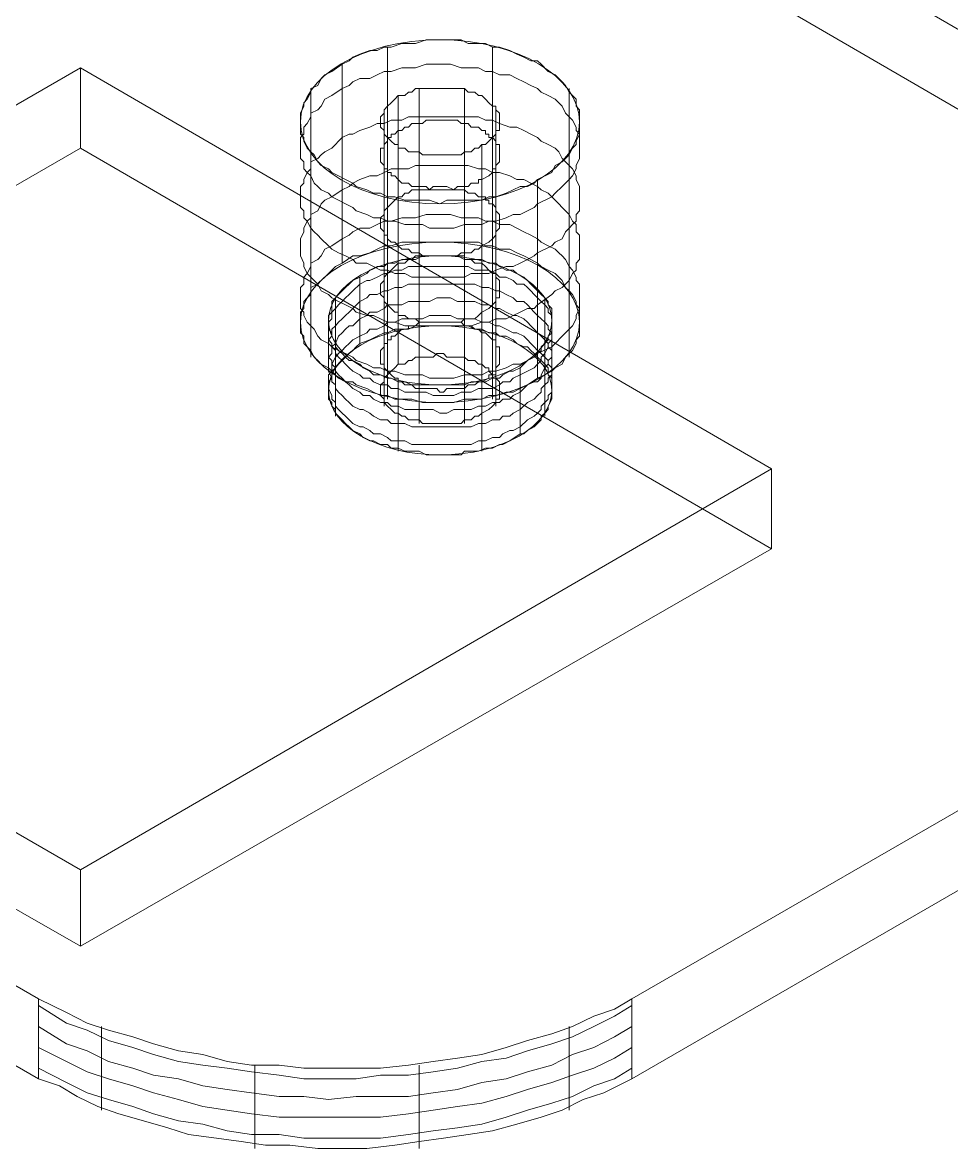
# Model space of a CAD drawing. Header units: millimetres. Extents: x 251 to 1800, y 172 to 1116.
# Drawn here: x 1388.7 to 1458.9, y 172.4 to 257.5 of the extents above; entities that cross this region are included whole.
import ezdxf

# ---------------------------------------------------------------- set-up
doc = ezdxf.new("R2010")
doc.units = ezdxf.units.MM

msp = doc.modelspace()

# ---------------------------------------------------------------- linework, layer by layer
at = {"color": 8, "lineweight": 0, "true_color": 0x808080}
for points in [[(1799.555251, 394.037397), (1434.739955, 183.733405), (1433.417462, 182.934398), (1431.847001, 182.410911), (1430.248988, 181.639457), (1428.678527, 181.088418), (1426.832547, 180.564931), (1425.234534, 180.041444), (1423.388554, 179.517957), (1421.542574, 179.242438), (1419.696593, 178.99447), (1417.850613, 178.718951), (1415.729113, 178.470983), (1413.883133, 178.470983), (1411.789185, 178.470983), (1409.915653, 178.470983), (1408.069673, 178.718951), (1405.975725, 178.718951), (1404.129745, 178.99447), (1402.283764, 179.517957), (1400.437784, 179.793477), (1398.564252, 180.316964), (1396.993791, 180.840451), (1395.147811, 181.363938), (1393.549798, 181.887424), (1391.979337, 182.686431), (1389.857838, 183.733405)], [(1799.555251, 394.037397), (1434.739955, 183.733405)], [(1270.282399, 246.71715), (1389.857838, 177.671977), (1391.45585, 177.14849), (1392.778344, 176.349484), (1394.348804, 175.578029), (1395.946817, 175.02699), (1397.792797, 174.503503), (1399.638778, 173.980016), (1401.209239, 173.456529), (1403.330738, 173.18101), (1405.176719, 172.933042), (1407.022699, 172.657523), (1408.868679, 172.657523), (1410.990179, 172.409556), (1412.836159, 172.409556), (1414.682139, 172.409556), (1416.803639, 172.657523), (1418.649619, 172.933042), (1420.4956, 173.18101), (1422.34158, 173.456529), (1424.18756, 173.732049), (1426.033541, 174.255536), (1427.879521, 174.779023), (1429.449982, 175.30251), (1431.047994, 176.101516), (1432.618455, 176.625003), (1434.739955, 177.671977), (1799.555251, 388.251488)], [(1389.857838, 177.671977), (1391.45585, 177.14849), (1392.778344, 176.349484), (1394.348804, 175.578029), (1395.946817, 175.02699), (1397.792797, 174.503503), (1399.638778, 173.980016), (1401.209239, 173.456529), (1403.330738, 173.18101), (1405.176719, 172.933042), (1407.022699, 172.657523), (1408.868679, 172.657523), (1410.990179, 172.409556), (1412.836159, 172.409556), (1414.682139, 172.409556), (1416.803639, 172.657523), (1418.649619, 172.933042), (1420.4956, 173.18101), (1422.34158, 173.456529), (1424.18756, 173.732049), (1426.033541, 174.255536), (1427.879521, 174.779023), (1429.449982, 175.30251), (1431.047994, 176.101516), (1432.618455, 176.625003), (1434.739955, 177.671977), (1799.555251, 388.251488)], [(1445.843389, 264.901433), (1498.109427, 234.594294)], [(1445.843389, 264.901433), (1445.843389, 258.840005), (1498.109427, 228.532866)], [(1445.843389, 258.840005), (1498.109427, 228.532866)], [(1412.836159, 254.37659), (1413.359646, 254.624558), (1413.635166, 254.900077), (1414.158652, 255.148045), (1414.930107, 255.423564), (1415.481146, 255.423564), (1416.004633, 255.671532), (1416.52812, 255.671532), (1417.327126, 255.947051), (1417.850613, 255.947051), (1418.3741, 255.947051), (1419.173106, 256.222571), (1419.696593, 256.222571), (1420.4956, 256.222571), (1421.019087, 256.222571), (1421.818093, 256.222571), (1422.34158, 255.947051), (1423.140586, 255.947051), (1423.664073, 255.947051), (1424.18756, 255.671532), (1424.711047, 255.671532), (1425.510054, 255.423564), (1426.033541, 255.148045), (1426.557027, 254.900077), (1427.080514, 254.624558), (1427.604001, 254.624558), (1427.879521, 254.37659), (1428.403008, 253.825551), (1428.926495, 253.577584), (1429.202014, 253.302064), (1429.449982, 253.054097), (1429.725501, 252.778577), (1430.001021, 252.255091), (1430.248988, 252.007123), (1430.524507, 251.731604), (1430.524507, 251.208117), (1430.772475, 250.932597), (1430.772475, 250.40911), (1430.772475, 250.161143), (1430.772475, 249.885623), (1430.772475, 249.362136), (1430.772475, 249.086617), (1430.524507, 248.56313), (1430.524507, 248.315162), (1430.248988, 248.039643), (1430.001021, 247.516156), (1429.725501, 247.240637), (1429.449982, 246.992669), (1428.926495, 246.71715), (1428.678527, 246.193663), (1427.604001, 245.670176), (1427.604001, 230.654366), (1428.15504, 230.902334), (1428.678527, 231.177853), (1428.926495, 231.425821), (1429.449982, 231.70134), (1429.725501, 232.224827), (1430.001021, 232.500346), (1430.248988, 232.748314), (1430.524507, 233.271801), (1430.524507, 233.54732), (1430.772475, 233.82284), (1430.772475, 234.346327), (1430.772475, 234.594294), (1430.772475, 235.117781), (1430.772475, 235.393301), (1430.772475, 235.916787), (1430.524507, 236.192307), (1430.524507, 236.440274), (1430.248988, 236.963761), (1430.001021, 237.239281), (1429.725501, 237.487248), (1429.449982, 238.038287), (1429.202014, 238.286255), (1428.926495, 238.561774), (1428.403008, 238.809742), (1427.879521, 239.085261), (1427.604001, 239.333229), (1427.080514, 239.608748), (1426.557027, 239.884267), (1426.033541, 240.132235), (1425.510054, 240.407754), (1424.711047, 240.407754), (1424.18756, 240.655722), (1423.664073, 240.655722), (1423.140586, 240.931241), (1422.34158, 240.931241), (1421.818093, 240.931241), (1421.019087, 240.931241), (1420.4956, 240.931241), (1419.696593, 240.931241), (1419.173106, 240.931241), (1418.3741, 240.931241), (1417.850613, 240.931241), (1417.327126, 240.931241), (1416.52812, 240.655722), (1416.004633, 240.655722), (1415.481146, 240.407754), (1414.930107, 240.132235), (1414.158652, 239.884267), (1413.635166, 239.884267), (1412.836159, 239.333229)], [(1416.2526, 255.671532), (1416.2526, 240.655722), (1416.2526, 240.407754)], [(1424.18756, 255.671532), (1424.18756, 240.655722), (1424.18756, 240.407754)], [(1393.026311, 254.101071), (1340.512305, 223.793932)], [(1393.026311, 254.101071), (1393.026311, 248.039643), (1340.512305, 217.732504)], [(1445.29235, 223.793932), (1393.026311, 254.101071)], [(1393.026311, 254.101071), (1393.026311, 248.039643)], [(1427.604001, 245.670176), (1427.356034, 245.394656), (1426.832547, 245.146689), (1426.281508, 245.146689), (1425.758021, 244.871169), (1425.234534, 244.623202), (1424.435528, 244.347683), (1423.912041, 244.347683), (1423.388554, 244.099715), (1422.589548, 244.099715), (1422.066061, 244.099715), (1421.267054, 244.099715), (1420.743567, 244.099715), (1420.22008, 243.824196), (1419.421074, 244.099715), (1418.897587, 244.099715), (1418.098581, 244.099715), (1417.575094, 244.099715), (1416.803639, 244.347683), (1416.2526, 244.347683), (1415.729113, 244.623202), (1415.205626, 244.623202), (1414.682139, 244.871169), (1413.883133, 245.146689), (1413.635166, 245.394656), (1413.084127, 245.670176), (1412.56064, 245.945695), (1412.037153, 246.193663), (1411.789185, 246.469182), (1411.238146, 246.71715), (1410.990179, 246.992669), (1410.714659, 247.516156), (1410.466692, 247.764124), (1410.191172, 248.039643), (1409.915653, 248.56313), (1409.915653, 248.838649), (1409.667686, 249.086617), (1409.667686, 249.610104), (1409.667686, 249.885623), (1409.667686, 250.40911), (1409.667686, 250.68463), (1409.915653, 251.208117), (1409.915653, 251.456084), (1410.191172, 251.731604), (1410.466692, 252.255091), (1410.466692, 252.53061), (1410.990179, 252.778577), (1411.238146, 253.302064), (1411.513666, 253.577584), (1412.037153, 253.825551), (1412.836159, 254.37659), (1412.836159, 239.333229), (1412.312672, 239.085261), (1412.037153, 238.809742), (1411.513666, 238.286255), (1411.238146, 238.038287), (1410.990179, 237.762768), (1410.466692, 237.487248), (1410.466692, 236.963761), (1410.191172, 236.715794), (1409.915653, 236.440274), (1409.915653, 235.916787), (1409.667686, 235.641268), (1409.667686, 235.117781), (1409.667686, 234.869814), (1409.667686, 234.594294), (1409.667686, 234.070807), (1409.915653, 233.82284), (1409.915653, 233.271801), (1410.191172, 233.023833), (1410.466692, 232.748314), (1410.714659, 232.224827), (1410.990179, 231.976859), (1411.238146, 231.70134), (1411.789185, 231.425821), (1412.037153, 231.177853), (1412.56064, 230.654366), (1413.084127, 230.378847), (1413.635166, 230.378847), (1413.883133, 230.130879), (1414.682139, 229.85536), (1415.205626, 229.57984), (1415.729113, 229.331873), (1416.2526, 229.331873), (1416.803639, 229.056353), (1417.575094, 229.056353), (1418.098581, 229.056353), (1418.897587, 228.808386), (1419.421074, 228.808386), (1420.22008, 228.808386), (1420.743567, 228.808386), (1421.267054, 228.808386), (1422.066061, 229.056353), (1422.589548, 229.056353), (1423.388554, 229.056353), (1423.912041, 229.331873), (1424.435528, 229.331873), (1425.234534, 229.57984), (1425.758021, 229.57984), (1426.281508, 229.85536), (1426.832547, 230.130879), (1427.604001, 230.654366)], [(1412.836159, 252.53061), (1413.359646, 252.778577), (1413.635166, 253.054097), (1414.158652, 253.302064), (1414.930107, 253.302064), (1415.481146, 253.577584), (1416.004633, 253.825551), (1416.52812, 253.825551), (1417.327126, 254.101071), (1417.850613, 254.101071), (1418.3741, 254.101071), (1419.173106, 254.37659), (1419.696593, 254.37659), (1420.4956, 254.37659), (1421.019087, 254.37659), (1421.818093, 254.101071), (1422.34158, 254.101071), (1423.140586, 254.101071), (1423.664073, 253.825551), (1424.18756, 253.825551), (1424.711047, 253.577584), (1425.510054, 253.577584), (1426.033541, 253.302064), (1426.557027, 253.054097), (1427.080514, 252.778577), (1427.604001, 252.53061), (1427.879521, 252.255091), (1428.403008, 252.007123), (1428.926495, 251.731604), (1429.202014, 251.456084), (1429.449982, 251.208117), (1429.725501, 250.68463), (1430.001021, 250.40911), (1430.248988, 250.161143), (1430.524507, 249.610104), (1430.524507, 249.362136), (1430.772475, 249.086617), (1430.772475, 248.56313), (1430.772475, 248.315162), (1430.772475, 247.764124), (1430.772475, 247.516156), (1430.772475, 247.240637), (1430.524507, 246.71715), (1430.524507, 246.469182), (1430.248988, 245.945695), (1430.001021, 245.670176), (1429.725501, 245.394656), (1429.449982, 245.146689), (1428.926495, 244.623202), (1428.678527, 244.347683), (1427.604001, 243.824196), (1427.604001, 243.548676)], [(1412.836159, 254.37659), (1412.836159, 239.333229)], [(1270.282399, 252.778577), (1389.857838, 183.733405)], [(1270.282399, 252.778577), (1389.857838, 183.733405)], [(1427.604001, 243.824196), (1427.356034, 243.548676), (1426.832547, 243.300709), (1426.281508, 243.025189), (1425.758021, 243.025189), (1425.234534, 242.777222), (1424.435528, 242.501702), (1423.912041, 242.501702), (1423.388554, 242.253735), (1422.589548, 242.253735), (1422.066061, 242.253735), (1421.267054, 241.978215), (1420.743567, 241.978215), (1420.22008, 241.978215), (1419.421074, 241.978215), (1418.897587, 242.253735), (1418.098581, 242.253735), (1417.575094, 242.253735), (1416.803639, 242.501702), (1416.2526, 242.501702), (1415.729113, 242.777222), (1415.205626, 242.777222), (1414.682139, 243.025189), (1413.883133, 243.300709), (1413.635166, 243.548676), (1413.084127, 243.824196), (1412.56064, 244.099715), (1412.037153, 244.347683), (1411.789185, 244.623202), (1411.238146, 244.871169), (1410.990179, 245.146689), (1410.714659, 245.394656), (1410.466692, 245.945695), (1410.191172, 246.193663), (1409.915653, 246.469182), (1409.915653, 246.992669), (1409.667686, 247.240637), (1409.667686, 247.764124), (1409.667686, 248.039643), (1409.667686, 248.56313), (1409.667686, 248.838649), (1409.915653, 249.086617), (1409.915653, 249.610104), (1410.191172, 249.885623), (1410.466692, 250.40911), (1410.466692, 250.68463), (1410.990179, 250.932597), (1411.238146, 251.208117), (1411.513666, 251.731604), (1412.037153, 252.007123), (1412.836159, 252.53061), (1412.836159, 252.255091)], [(1410.466692, 252.53061), (1410.466692, 237.239281), (1410.466692, 236.963761)], [(1417.051607, 252.007123), (1416.803639, 251.731604), (1416.52812, 251.456084), (1416.2526, 251.208117), (1416.004633, 250.932597), (1416.004633, 250.68463), (1415.729113, 250.40911), (1415.729113, 250.161143), (1415.729113, 249.885623), (1415.729113, 249.610104), (1416.004633, 249.362136), (1416.004633, 249.086617), (1416.2526, 248.838649), (1416.52812, 248.56313), (1416.803639, 248.315162), (1417.051607, 248.315162), (1417.051607, 248.039643), (1417.327126, 248.039643), (1417.575094, 248.039643), (1417.850613, 247.764124), (1418.098581, 247.764124), (1418.3741, 247.764124), (1418.649619, 247.764124), (1418.897587, 247.516156), (1419.173106, 247.516156), (1419.421074, 247.516156), (1419.696593, 247.516156), (1419.972113, 247.516156), (1420.22008, 247.516156), (1420.4956, 247.516156), (1420.743567, 247.516156), (1421.019087, 247.516156), (1421.267054, 247.516156), (1421.542574, 247.516156), (1421.818093, 247.516156), (1422.066061, 247.764124), (1422.34158, 247.764124), (1422.589548, 247.764124), (1422.865067, 248.039643), (1423.140586, 248.039643), (1423.388554, 248.315162)], [(1423.388554, 248.315162), (1423.664073, 248.315162), (1423.912041, 248.56313), (1424.18756, 248.838649), (1424.435528, 249.086617), (1424.435528, 249.362136), (1424.711047, 249.362136), (1424.711047, 249.610104), (1424.711047, 249.885623), (1424.711047, 250.161143), (1424.711047, 250.40911), (1424.711047, 250.68463), (1424.435528, 250.932597), (1424.435528, 251.208117), (1424.18756, 251.208117), (1423.912041, 251.456084), (1423.664073, 251.731604), (1423.388554, 252.007123), (1423.140586, 252.007123), (1422.865067, 252.255091), (1422.589548, 252.255091), (1422.34158, 252.255091), (1422.066061, 252.53061), (1421.818093, 252.53061), (1421.542574, 252.53061), (1421.267054, 252.53061), (1420.743567, 252.53061), (1420.4956, 252.53061), (1420.22008, 252.53061), (1419.972113, 252.53061), (1419.696593, 252.53061), (1419.421074, 252.53061), (1419.173106, 252.53061), (1418.897587, 252.53061), (1418.649619, 252.53061), (1418.3741, 252.53061), (1418.098581, 252.255091), (1417.850613, 252.255091), (1417.575094, 252.007123), (1417.051607, 252.007123)], [(1417.051607, 252.007123), (1417.051607, 231.70134)], [(1417.051607, 252.007123), (1417.051607, 231.70134)], [(1418.649619, 252.53061), (1418.649619, 232.224827), (1418.649619, 231.976859)], [(1422.066061, 252.53061), (1422.066061, 232.224827), (1422.066061, 231.976859)], [(1430.001021, 252.53061), (1430.001021, 237.239281), (1430.001021, 236.963761)], [(1412.836159, 248.838649), (1413.359646, 249.086617), (1413.635166, 249.086617), (1414.158652, 249.362136), (1414.930107, 249.610104), (1415.481146, 249.885623), (1416.004633, 249.885623), (1416.52812, 250.161143), (1417.327126, 250.161143), (1417.850613, 250.40911), (1418.3741, 250.40911), (1419.173106, 250.40911), (1419.696593, 250.40911), (1420.4956, 250.40911), (1421.019087, 250.40911), (1421.818093, 250.40911), (1422.34158, 250.40911), (1423.140586, 250.40911), (1423.664073, 250.161143), (1424.18756, 250.161143), (1424.711047, 249.885623), (1425.510054, 249.610104), (1426.033541, 249.610104), (1426.557027, 249.362136), (1427.080514, 249.086617), (1427.604001, 248.838649), (1427.879521, 248.56313), (1428.403008, 248.315162), (1428.926495, 248.039643), (1429.202014, 247.764124), (1429.449982, 247.240637), (1429.725501, 246.992669), (1430.001021, 246.71715), (1430.248988, 246.469182), (1430.524507, 245.945695), (1430.524507, 245.670176), (1430.772475, 245.146689), (1430.772475, 244.871169), (1430.772475, 244.623202), (1430.772475, 244.099715), (1430.772475, 243.824196), (1430.772475, 243.300709), (1430.524507, 243.025189), (1430.524507, 242.501702), (1430.248988, 242.253735), (1430.001021, 241.978215), (1429.725501, 241.702696), (1429.449982, 241.179209), (1428.926495, 240.931241), (1428.678527, 240.655722), (1427.604001, 240.132235), (1427.604001, 239.884267)], [(1416.004633, 250.932597), (1416.004633, 230.654366), (1416.004633, 230.378847)], [(1424.435528, 250.932597), (1424.435528, 230.654366), (1424.435528, 230.378847)], [(1417.051607, 249.362136), (1417.327126, 249.362136), (1417.575094, 249.610104), (1417.850613, 249.610104), (1418.098581, 249.885623), (1418.3741, 249.885623), (1418.649619, 249.885623), (1418.897587, 249.885623), (1419.173106, 250.161143), (1419.421074, 250.161143), (1419.696593, 250.161143), (1419.972113, 250.161143), (1420.22008, 250.161143), (1420.4956, 250.161143), (1420.743567, 250.161143), (1421.267054, 250.161143), (1421.542574, 250.161143), (1421.818093, 249.885623), (1422.066061, 249.885623), (1422.34158, 249.885623), (1422.589548, 249.610104), (1422.865067, 249.610104), (1423.140586, 249.610104), (1423.388554, 249.362136), (1423.664073, 249.362136), (1423.664073, 249.086617), (1423.912041, 249.086617), (1423.912041, 248.838649), (1424.18756, 248.838649), (1424.435528, 248.56313), (1424.435528, 248.315162), (1424.711047, 248.315162), (1424.711047, 248.039643), (1424.711047, 247.764124), (1424.711047, 247.516156), (1424.711047, 247.240637), (1424.711047, 246.992669), (1424.435528, 246.71715), (1424.435528, 246.469182), (1424.18756, 246.469182), (1424.18756, 246.193663), (1423.912041, 245.945695), (1423.388554, 245.670176), (1423.388554, 245.394656)], [(1427.604001, 240.132235), (1427.356034, 239.884267), (1426.832547, 239.608748), (1426.281508, 239.333229), (1425.758021, 239.085261), (1425.234534, 239.085261), (1424.435528, 238.809742), (1423.912041, 238.561774), (1423.388554, 238.561774), (1422.589548, 238.561774), (1422.066061, 238.286255), (1421.267054, 238.286255), (1420.743567, 238.286255), (1420.22008, 238.286255), (1419.421074, 238.286255), (1418.897587, 238.286255), (1418.098581, 238.286255), (1417.575094, 238.561774), (1416.803639, 238.561774), (1416.2526, 238.809742), (1415.729113, 238.809742), (1415.205626, 239.085261), (1414.682139, 239.333229), (1413.883133, 239.333229), (1413.635166, 239.608748), (1413.084127, 239.884267), (1412.56064, 240.132235), (1412.037153, 240.407754), (1411.789185, 240.655722), (1411.238146, 241.179209), (1410.990179, 241.454728), (1410.714659, 241.702696), (1410.466692, 241.978215), (1410.191172, 242.501702), (1409.915653, 242.777222), (1409.915653, 243.300709), (1409.667686, 243.548676), (1409.667686, 243.824196), (1409.667686, 244.347683), (1409.667686, 244.623202), (1409.667686, 245.146689), (1409.915653, 245.394656), (1409.915653, 245.670176), (1410.191172, 246.193663), (1410.466692, 246.469182), (1410.466692, 246.992669), (1410.990179, 247.240637), (1411.238146, 247.516156), (1411.513666, 247.764124), (1412.037153, 248.039643), (1412.836159, 248.838649), (1412.836159, 248.56313)], [(1423.388554, 245.670176), (1423.140586, 245.670176), (1423.140586, 245.394656), (1422.865067, 245.394656), (1422.589548, 245.394656), (1422.34158, 245.146689), (1422.066061, 245.146689), (1421.818093, 245.146689), (1421.542574, 245.146689), (1421.267054, 244.871169), (1421.019087, 244.871169), (1420.743567, 244.871169), (1420.4956, 244.871169), (1420.22008, 244.871169), (1419.972113, 244.871169), (1419.696593, 244.871169), (1419.421074, 244.871169), (1419.173106, 245.146689), (1418.897587, 245.146689), (1418.649619, 245.146689), (1418.3741, 245.146689), (1418.098581, 245.146689), (1417.850613, 245.394656), (1417.575094, 245.394656), (1417.327126, 245.394656), (1417.051607, 245.670176), (1416.803639, 245.945695), (1416.52812, 245.945695), (1416.52812, 246.193663), (1416.2526, 246.193663), (1416.2526, 246.469182), (1416.004633, 246.469182), (1416.004633, 246.71715), (1415.729113, 246.992669), (1415.729113, 247.240637), (1415.729113, 247.516156), (1415.729113, 247.764124), (1415.729113, 248.039643), (1416.004633, 248.039643), (1416.004633, 248.315162), (1416.2526, 248.56313), (1416.2526, 248.838649), (1416.52812, 248.838649), (1416.52812, 249.086617), (1416.803639, 249.086617), (1417.051607, 249.362136), (1417.051607, 249.086617)], [(1416.004633, 249.086617), (1416.004633, 228.808386), (1416.004633, 228.532866)], [(1424.435528, 249.086617), (1424.435528, 228.808386), (1424.435528, 228.532866)], [(1393.026311, 248.039643), (1340.512305, 217.732504)], [(1445.29235, 217.732504), (1393.026311, 248.039643)], [(1445.29235, 223.793932), (1445.29235, 217.732504), (1393.026311, 248.039643)], [(1410.466692, 247.764124), (1410.466692, 232.500346), (1410.466692, 232.224827)], [(1418.649619, 247.764124), (1418.649619, 227.485892), (1418.649619, 227.210373)], [(1422.066061, 247.764124), (1422.066061, 227.485892), (1422.066061, 227.210373)], [(1423.388554, 248.315162), (1423.388554, 228.009379)], [(1423.388554, 248.315162), (1423.388554, 228.009379)], [(1430.001021, 247.764124), (1430.001021, 232.500346), (1430.001021, 232.224827)], [(1270.282399, 246.71715), (1389.857838, 177.671977)], [(1412.836159, 244.871169), (1413.359646, 245.146689), (1413.635166, 245.394656), (1414.158652, 245.670176), (1414.930107, 245.945695), (1415.481146, 245.945695), (1416.004633, 246.193663), (1416.52812, 246.469182), (1417.327126, 246.469182), (1417.850613, 246.469182), (1418.3741, 246.71715), (1419.173106, 246.71715), (1419.696593, 246.71715), (1420.4956, 246.71715), (1421.019087, 246.71715), (1421.818093, 246.71715), (1422.34158, 246.71715), (1423.140586, 246.469182), (1423.664073, 246.469182), (1424.18756, 246.193663), (1424.711047, 246.193663), (1425.510054, 245.945695), (1426.033541, 245.670176), (1426.557027, 245.670176), (1427.080514, 245.394656), (1427.604001, 245.146689), (1427.879521, 244.871169), (1428.403008, 244.623202), (1428.926495, 244.099715), (1429.202014, 243.824196), (1429.449982, 243.548676), (1429.725501, 243.300709), (1430.001021, 243.025189), (1430.248988, 242.501702), (1430.524507, 242.253735), (1430.524507, 241.702696), (1430.772475, 241.454728), (1430.772475, 241.179209), (1430.772475, 240.655722), (1430.772475, 240.407754), (1430.772475, 239.884267), (1430.772475, 239.608748), (1430.524507, 239.333229), (1430.524507, 238.809742), (1430.248988, 238.561774), (1430.001021, 238.038287), (1429.725501, 237.762768), (1429.449982, 237.487248), (1428.926495, 237.239281), (1428.678527, 236.963761), (1427.604001, 236.192307), (1427.604001, 235.916787)], [(1427.604001, 245.670176), (1427.604001, 230.654366)], [(1427.604001, 236.192307), (1427.356034, 235.916787), (1426.832547, 235.916787), (1426.281508, 235.641268), (1425.758021, 235.393301), (1425.234534, 235.117781), (1424.435528, 235.117781), (1423.912041, 234.869814), (1423.388554, 234.869814), (1422.589548, 234.594294), (1422.066061, 234.594294), (1421.267054, 234.594294), (1420.743567, 234.594294), (1420.22008, 234.594294), (1419.421074, 234.594294), (1418.897587, 234.594294), (1418.098581, 234.594294), (1417.575094, 234.594294), (1416.803639, 234.869814), (1416.2526, 234.869814), (1415.729113, 235.117781), (1415.205626, 235.393301), (1414.682139, 235.393301), (1413.883133, 235.641268), (1413.635166, 235.916787), (1413.084127, 236.192307), (1412.56064, 236.440274), (1412.037153, 236.715794), (1411.789185, 236.963761), (1411.238146, 237.239281), (1410.990179, 237.762768), (1410.714659, 238.038287), (1410.466692, 238.286255), (1410.191172, 238.561774), (1409.915653, 239.085261), (1409.915653, 239.333229), (1409.667686, 239.884267), (1409.667686, 240.132235), (1409.667686, 240.407754), (1409.667686, 240.931241), (1409.667686, 241.179209), (1409.915653, 241.702696), (1409.915653, 241.978215), (1410.191172, 242.501702), (1410.466692, 242.777222), (1410.466692, 243.025189), (1410.990179, 243.300709), (1411.238146, 243.824196), (1411.513666, 244.099715), (1412.037153, 244.347683), (1412.836159, 244.871169), (1412.836159, 244.623202)], [(1423.388554, 240.655722), (1423.140586, 240.407754), (1422.865067, 240.407754), (1422.589548, 240.132235), (1422.34158, 240.132235), (1422.066061, 240.132235), (1421.818093, 240.132235), (1421.542574, 239.884267), (1421.267054, 239.884267), (1421.019087, 239.884267), (1420.743567, 239.884267), (1420.4956, 239.884267), (1420.22008, 239.884267), (1419.972113, 239.884267), (1419.696593, 239.884267), (1419.421074, 239.884267), (1419.173106, 239.884267), (1418.897587, 239.884267), (1418.649619, 240.132235), (1418.3741, 240.132235), (1418.098581, 240.132235), (1417.850613, 240.407754), (1417.575094, 240.407754), (1417.327126, 240.407754), (1417.051607, 240.655722), (1416.803639, 240.931241), (1416.52812, 240.931241), (1416.2526, 241.179209), (1416.2526, 241.454728), (1416.004633, 241.454728), (1416.004633, 241.702696), (1415.729113, 241.978215), (1415.729113, 242.253735), (1415.729113, 242.501702), (1415.729113, 242.777222), (1416.004633, 243.025189), (1416.004633, 243.300709), (1416.2526, 243.548676), (1416.52812, 243.824196), (1416.803639, 244.099715), (1417.051607, 244.347683), (1417.051607, 244.099715)], [(1416.2526, 244.347683), (1416.2526, 229.331873), (1416.2526, 229.056353)], [(1417.051607, 244.347683), (1417.327126, 244.347683), (1417.575094, 244.623202), (1417.850613, 244.623202), (1418.098581, 244.871169), (1418.3741, 244.871169), (1418.649619, 244.871169), (1418.897587, 244.871169), (1419.173106, 244.871169), (1419.421074, 244.871169), (1419.696593, 245.146689), (1419.972113, 245.146689), (1420.22008, 245.146689), (1420.4956, 245.146689), (1420.743567, 245.146689), (1421.267054, 244.871169), (1421.542574, 244.871169), (1421.818093, 244.871169), (1422.066061, 244.871169), (1422.34158, 244.623202), (1422.589548, 244.623202), (1422.865067, 244.623202), (1423.140586, 244.347683), (1423.388554, 244.347683), (1423.664073, 244.347683), (1423.664073, 244.099715), (1423.912041, 244.099715), (1423.912041, 243.824196), (1424.18756, 243.824196), (1424.435528, 243.548676), (1424.435528, 243.300709), (1424.711047, 243.025189), (1424.711047, 242.777222), (1424.711047, 242.501702), (1424.711047, 242.253735), (1424.711047, 241.978215), (1424.435528, 241.702696), (1424.435528, 241.454728), (1424.18756, 241.179209), (1423.912041, 240.931241), (1423.388554, 240.655722), (1423.388554, 240.407754)], [(1424.18756, 244.347683), (1424.18756, 229.331873), (1424.18756, 229.056353)], [(1412.836159, 241.179209), (1413.359646, 241.454728), (1413.635166, 241.702696), (1414.158652, 241.978215), (1414.930107, 241.978215), (1415.481146, 242.253735), (1416.004633, 242.501702), (1416.52812, 242.501702), (1417.327126, 242.777222), (1417.850613, 242.777222), (1418.3741, 242.777222), (1419.173106, 243.025189), (1419.696593, 243.025189), (1420.4956, 243.025189), (1421.019087, 243.025189), (1421.818093, 242.777222), (1422.34158, 242.777222), (1423.140586, 242.777222), (1423.664073, 242.501702), (1424.18756, 242.501702), (1424.711047, 242.253735), (1425.510054, 242.253735), (1426.033541, 241.978215), (1426.557027, 241.702696), (1427.080514, 241.454728), (1427.604001, 241.179209), (1427.879521, 240.931241), (1428.403008, 240.655722), (1428.926495, 240.407754), (1429.202014, 240.132235), (1429.449982, 239.884267), (1429.725501, 239.608748), (1430.001021, 239.085261), (1430.248988, 238.809742), (1430.524507, 238.286255), (1430.524507, 238.038287), (1430.772475, 237.762768), (1430.772475, 237.239281), (1430.772475, 236.963761), (1430.772475, 236.440274), (1430.772475, 236.192307), (1430.772475, 235.916787), (1430.524507, 235.393301), (1430.524507, 235.117781), (1430.248988, 234.594294), (1430.001021, 234.346327), (1429.725501, 234.070807), (1429.449982, 233.82284), (1428.926495, 233.271801), (1428.678527, 233.023833), (1427.604001, 232.500346), (1427.604001, 232.224827)], [(1427.604001, 232.500346), (1427.356034, 232.224827), (1426.832547, 231.976859), (1426.281508, 231.70134), (1425.758021, 231.70134), (1425.234534, 231.425821), (1424.435528, 231.177853), (1423.912041, 231.177853), (1423.388554, 230.902334), (1422.589548, 230.902334), (1422.066061, 230.902334), (1421.267054, 230.654366), (1420.743567, 230.654366), (1420.22008, 230.654366), (1419.421074, 230.654366), (1418.897587, 230.902334), (1418.098581, 230.902334), (1417.575094, 230.902334), (1416.803639, 231.177853), (1416.2526, 231.177853), (1415.729113, 231.425821), (1415.205626, 231.425821), (1414.682139, 231.70134), (1413.883133, 231.976859), (1413.635166, 232.224827), (1413.084127, 232.500346), (1412.56064, 232.748314), (1412.037153, 233.023833), (1411.789185, 233.271801), (1411.238146, 233.54732), (1410.990179, 233.82284), (1410.714659, 234.346327), (1410.466692, 234.594294), (1410.191172, 234.869814), (1409.915653, 235.393301), (1409.915653, 235.641268), (1409.667686, 235.916787), (1409.667686, 236.440274), (1409.667686, 236.715794), (1409.667686, 237.239281), (1409.667686, 237.487248), (1409.915653, 237.762768), (1409.915653, 238.286255), (1410.191172, 238.561774), (1410.466692, 239.085261), (1410.466692, 239.333229), (1410.990179, 239.608748), (1411.238146, 239.884267), (1411.513666, 240.407754), (1412.037153, 240.655722), (1412.836159, 241.179209), (1412.836159, 240.931241)], [(1414.158652, 233.271801), (1414.158652, 238.286255), (1414.682139, 238.561774), (1414.930107, 238.809742), (1415.481146, 239.085261), (1416.004633, 239.085261), (1416.2526, 239.333229), (1416.803639, 239.333229), (1417.327126, 239.608748), (1417.850613, 239.608748), (1418.3741, 239.608748), (1418.897587, 239.884267), (1419.421074, 239.884267), (1419.972113, 239.884267), (1420.4956, 239.884267), (1421.019087, 239.884267), (1421.542574, 239.884267), (1422.066061, 239.608748), (1422.34158, 239.608748), (1422.865067, 239.608748), (1423.388554, 239.608748), (1423.912041, 239.333229), (1424.435528, 239.333229), (1424.711047, 239.085261), (1425.234534, 238.809742), (1425.758021, 238.809742), (1426.033541, 238.561774), (1426.557027, 238.286255), (1426.832547, 238.038287), (1427.080514, 237.762768), (1427.356034, 237.487248), (1427.604001, 237.239281), (1427.879521, 236.963761), (1428.15504, 236.715794), (1428.403008, 236.440274), (1428.403008, 236.192307), (1428.678527, 235.916787), (1428.678527, 235.641268), (1428.678527, 235.393301), (1428.678527, 235.117781), (1428.678527, 234.594294), (1428.678527, 234.346327), (1428.678527, 234.070807), (1428.403008, 233.82284), (1428.403008, 233.54732), (1428.15504, 233.271801), (1427.879521, 233.023833), (1427.879521, 232.748314), (1427.604001, 232.500346), (1427.356034, 232.224827), (1426.832547, 231.976859), (1426.281508, 231.425821)], [(1423.388554, 235.641268), (1423.140586, 235.393301), (1422.865067, 235.117781), (1422.589548, 235.117781), (1422.34158, 235.117781), (1422.066061, 235.117781), (1421.818093, 234.869814), (1421.542574, 234.869814), (1421.267054, 234.869814), (1421.019087, 234.869814), (1420.743567, 234.869814), (1420.4956, 234.869814), (1420.22008, 234.869814), (1419.972113, 234.869814), (1419.696593, 234.869814), (1419.421074, 234.869814), (1419.173106, 234.869814), (1418.897587, 234.869814), (1418.649619, 234.869814), (1418.3741, 235.117781), (1418.098581, 235.117781), (1417.850613, 235.117781), (1417.575094, 235.393301), (1417.327126, 235.393301), (1417.051607, 235.393301), (1417.051607, 235.641268), (1416.803639, 235.641268), (1416.52812, 235.916787), (1416.2526, 236.192307), (1416.004633, 236.440274), (1416.004633, 236.715794), (1415.729113, 236.963761), (1415.729113, 237.239281), (1415.729113, 237.487248), (1415.729113, 237.762768), (1416.004633, 238.038287), (1416.004633, 238.286255), (1416.2526, 238.561774), (1416.52812, 238.809742), (1416.803639, 239.085261), (1417.051607, 239.333229), (1417.051607, 239.085261)], [(1417.051607, 239.333229), (1417.327126, 239.333229), (1417.575094, 239.333229), (1417.850613, 239.608748), (1418.098581, 239.608748), (1418.3741, 239.884267), (1418.649619, 239.884267), (1418.897587, 239.884267), (1419.173106, 239.884267), (1419.421074, 239.884267), (1419.696593, 239.884267), (1419.972113, 239.884267), (1420.22008, 239.884267), (1420.4956, 239.884267), (1420.743567, 239.884267), (1421.267054, 239.884267), (1421.542574, 239.884267), (1421.818093, 239.884267), (1422.066061, 239.884267), (1422.066061, 239.608748), (1422.34158, 239.608748), (1422.589548, 239.608748), (1422.865067, 239.333229), (1423.140586, 239.333229), (1423.388554, 239.333229), (1423.664073, 239.085261), (1423.912041, 238.809742), (1424.18756, 238.561774), (1424.435528, 238.561774), (1424.435528, 238.286255), (1424.711047, 238.038287), (1424.711047, 237.762768), (1424.711047, 237.487248), (1424.711047, 237.239281), (1424.711047, 236.963761), (1424.711047, 236.715794), (1424.435528, 236.715794), (1424.435528, 236.440274), (1424.18756, 236.192307), (1423.912041, 235.916787), (1423.388554, 235.641268), (1423.388554, 235.393301)], [(1417.051607, 239.333229), (1417.051607, 234.346327), (1417.051607, 234.070807)], [(1423.388554, 239.333229), (1423.388554, 234.346327), (1423.388554, 234.070807)], [(1414.158652, 237.762768), (1414.682139, 238.038287), (1414.930107, 238.038287), (1415.481146, 238.286255), (1416.004633, 238.561774), (1416.2526, 238.561774), (1416.803639, 238.809742), (1417.327126, 238.809742), (1417.850613, 239.085261), (1418.3741, 239.085261), (1418.897587, 239.085261), (1419.421074, 239.085261), (1419.972113, 239.085261), (1420.4956, 239.085261), (1421.019087, 239.085261), (1421.542574, 239.085261), (1422.066061, 239.085261), (1422.34158, 239.085261), (1422.865067, 238.809742), (1423.388554, 238.809742), (1423.912041, 238.809742), (1424.435528, 238.561774), (1424.711047, 238.286255), (1425.234534, 238.286255), (1425.758021, 238.038287), (1426.033541, 237.762768), (1426.557027, 237.762768), (1426.832547, 237.487248), (1427.080514, 237.239281), (1427.356034, 236.963761), (1427.604001, 236.715794), (1427.879521, 236.440274), (1428.15504, 236.192307), (1428.403008, 235.916787), (1428.403008, 235.641268), (1428.678527, 235.393301), (1428.678527, 234.869814), (1428.678527, 234.594294), (1428.678527, 234.346327), (1428.678527, 234.070807), (1428.678527, 233.82284), (1428.678527, 233.54732), (1428.403008, 233.271801), (1428.403008, 233.023833), (1428.15504, 232.500346), (1427.879521, 232.224827), (1427.879521, 231.976859), (1427.604001, 231.70134), (1427.356034, 231.425821), (1426.832547, 231.177853), (1426.281508, 230.902334), (1426.281508, 230.654366)], [(1426.281508, 226.438919), (1426.281508, 231.425821), (1425.758021, 231.177853), (1425.510054, 231.177853), (1424.986567, 230.902334), (1424.711047, 230.654366), (1424.18756, 230.654366), (1423.664073, 230.378847), (1423.140586, 230.378847), (1422.589548, 230.378847), (1422.066061, 230.130879), (1421.818093, 230.130879), (1421.267054, 230.130879), (1420.743567, 230.130879), (1420.22008, 230.130879), (1419.696593, 230.130879), (1419.173106, 230.130879), (1418.649619, 230.130879), (1418.098581, 230.130879), (1417.575094, 230.378847), (1417.051607, 230.378847), (1416.52812, 230.654366), (1416.2526, 230.654366), (1415.729113, 230.902334), (1415.205626, 230.902334), (1414.930107, 231.177853), (1414.40662, 231.425821), (1414.158652, 231.70134), (1413.635166, 231.976859), (1413.359646, 231.976859), (1413.084127, 232.224827), (1412.836159, 232.500346), (1412.56064, 232.748314), (1412.312672, 233.023833), (1412.312672, 233.271801), (1412.037153, 233.82284), (1412.037153, 234.070807), (1411.789185, 234.346327), (1411.789185, 234.594294), (1411.789185, 234.869814), (1411.789185, 235.117781), (1411.789185, 235.393301), (1412.037153, 235.641268), (1412.037153, 236.192307), (1412.037153, 236.440274), (1412.312672, 236.715794), (1412.56064, 236.963761), (1412.836159, 237.239281), (1413.084127, 237.487248), (1413.359646, 237.762768), (1413.635166, 238.038287), (1414.158652, 238.286255)], [(1426.281508, 230.902334), (1425.758021, 230.654366), (1425.510054, 230.378847), (1424.986567, 230.378847), (1424.711047, 230.130879), (1424.18756, 229.85536), (1423.664073, 229.85536), (1423.140586, 229.85536), (1422.589548, 229.57984), (1422.066061, 229.57984), (1421.818093, 229.57984), (1421.267054, 229.331873), (1420.743567, 229.331873), (1420.22008, 229.331873), (1419.696593, 229.331873), (1419.173106, 229.57984), (1418.649619, 229.57984), (1418.098581, 229.57984), (1417.575094, 229.57984), (1417.051607, 229.85536), (1416.52812, 229.85536), (1416.2526, 230.130879), (1415.729113, 230.130879), (1415.205626, 230.378847), (1414.930107, 230.654366), (1414.40662, 230.654366), (1414.158652, 230.902334), (1413.635166, 231.177853), (1413.359646, 231.425821), (1413.084127, 231.70134), (1412.836159, 231.976859), (1412.56064, 232.224827), (1412.312672, 232.500346), (1412.312672, 232.748314), (1412.037153, 233.023833), (1412.037153, 233.271801), (1411.789185, 233.54732), (1411.789185, 233.82284), (1411.789185, 234.346327), (1411.789185, 234.594294), (1411.789185, 234.869814), (1412.037153, 235.117781), (1412.037153, 235.393301), (1412.037153, 235.641268), (1412.312672, 235.916787), (1412.56064, 236.192307), (1412.836159, 236.440274), (1413.084127, 236.715794), (1413.359646, 236.963761), (1413.635166, 237.239281), (1414.158652, 237.762768), (1414.158652, 237.487248)], [(1414.158652, 233.271801), (1414.158652, 238.286255)], [(1414.158652, 236.440274), (1414.682139, 236.715794), (1414.930107, 236.963761), (1415.481146, 236.963761), (1416.004633, 237.239281), (1416.2526, 237.239281), (1416.803639, 237.487248), (1417.327126, 237.487248), (1417.850613, 237.762768), (1418.3741, 237.762768), (1418.897587, 237.762768), (1419.421074, 237.762768), (1419.972113, 237.762768), (1420.4956, 237.762768), (1421.019087, 237.762768), (1421.542574, 237.762768), (1422.066061, 237.762768), (1422.34158, 237.762768), (1422.865067, 237.762768), (1423.388554, 237.487248), (1423.912041, 237.487248), (1424.435528, 237.239281), (1424.711047, 237.239281), (1425.234534, 236.963761), (1425.758021, 236.715794), (1426.033541, 236.440274), (1426.557027, 236.440274), (1426.832547, 236.192307), (1427.080514, 235.916787), (1427.356034, 235.641268), (1427.604001, 235.393301), (1427.879521, 235.117781), (1428.15504, 234.869814), (1428.403008, 234.594294), (1428.403008, 234.346327), (1428.678527, 234.070807), (1428.678527, 233.82284), (1428.678527, 233.271801), (1428.678527, 233.023833), (1428.678527, 232.748314), (1428.678527, 232.500346), (1428.678527, 232.224827), (1428.403008, 231.976859), (1428.403008, 231.70134), (1428.15504, 231.425821), (1427.879521, 230.902334), (1427.879521, 230.654366), (1427.604001, 230.378847), (1427.356034, 230.378847), (1426.832547, 230.130879), (1426.281508, 229.57984), (1426.281508, 229.331873)], [(1412.312672, 236.715794), (1412.312672, 231.70134), (1412.312672, 231.425821)], [(1414.158652, 235.117781), (1414.682139, 235.393301), (1414.930107, 235.641268), (1415.481146, 235.641268), (1416.004633, 235.916787), (1416.2526, 236.192307), (1416.803639, 236.192307), (1417.327126, 236.192307), (1417.850613, 236.440274), (1418.3741, 236.440274), (1418.897587, 236.440274), (1419.421074, 236.440274), (1419.972113, 236.715794), (1420.4956, 236.715794), (1421.019087, 236.715794), (1421.542574, 236.440274), (1422.066061, 236.440274), (1422.34158, 236.440274), (1422.865067, 236.440274), (1423.388554, 236.192307), (1423.912041, 236.192307), (1424.435528, 235.916787), (1424.711047, 235.916787), (1425.234534, 235.641268), (1425.758021, 235.393301), (1426.033541, 235.393301), (1426.557027, 235.117781), (1426.832547, 234.869814), (1427.080514, 234.594294), (1427.356034, 234.346327), (1427.604001, 234.070807), (1427.879521, 233.82284), (1428.15504, 233.54732), (1428.403008, 233.271801), (1428.403008, 233.023833), (1428.678527, 232.748314), (1428.678527, 232.500346), (1428.678527, 231.976859), (1428.678527, 231.70134), (1428.678527, 231.425821), (1428.678527, 231.177853), (1428.678527, 230.902334), (1428.403008, 230.654366), (1428.403008, 230.378847), (1428.15504, 230.130879), (1427.879521, 229.85536), (1427.879521, 229.57984), (1427.604001, 229.331873), (1427.356034, 229.056353), (1426.832547, 228.808386), (1426.281508, 228.284899), (1426.281508, 228.009379)], [(1428.15504, 236.715794), (1428.15504, 231.70134), (1428.15504, 231.425821)], [(1426.281508, 229.57984), (1425.758021, 229.331873), (1425.510054, 229.056353), (1424.986567, 229.056353), (1424.711047, 228.808386), (1424.18756, 228.808386), (1423.664073, 228.532866), (1423.140586, 228.532866), (1422.589548, 228.284899), (1422.066061, 228.284899), (1421.818093, 228.284899), (1421.267054, 228.284899), (1420.743567, 228.009379), (1420.22008, 228.009379), (1419.696593, 228.284899), (1419.173106, 228.284899), (1418.649619, 228.284899), (1418.098581, 228.284899), (1417.575094, 228.284899), (1417.051607, 228.532866), (1416.52812, 228.532866), (1416.2526, 228.808386), (1415.729113, 228.808386), (1415.205626, 229.056353), (1414.930107, 229.331873), (1414.40662, 229.331873), (1414.158652, 229.57984), (1413.635166, 229.85536), (1413.359646, 230.130879), (1413.084127, 230.378847), (1412.836159, 230.654366), (1412.56064, 230.902334), (1412.312672, 231.177853), (1412.312672, 231.425821), (1412.037153, 231.70134), (1412.037153, 231.976859), (1411.789185, 232.224827), (1411.789185, 232.748314), (1411.789185, 233.023833), (1411.789185, 233.271801), (1411.789185, 233.54732), (1412.037153, 233.82284), (1412.037153, 234.070807), (1412.037153, 234.346327), (1412.312672, 234.594294), (1412.56064, 234.869814), (1412.836159, 235.117781), (1413.084127, 235.393301), (1413.359646, 235.641268), (1413.635166, 235.916787), (1414.158652, 236.440274), (1414.158652, 236.192307)], [(1426.281508, 228.284899), (1425.758021, 228.009379), (1425.510054, 227.761412), (1424.986567, 227.761412), (1424.711047, 227.485892), (1424.18756, 227.485892), (1423.664073, 227.210373), (1423.140586, 227.210373), (1422.589548, 226.962406), (1422.066061, 226.962406), (1421.818093, 226.962406), (1421.267054, 226.962406), (1420.743567, 226.962406), (1420.22008, 226.962406), (1419.696593, 226.962406), (1419.173106, 226.962406), (1418.649619, 226.962406), (1418.098581, 226.962406), (1417.575094, 227.210373), (1417.051607, 227.210373), (1416.52812, 227.210373), (1416.2526, 227.485892), (1415.729113, 227.485892), (1415.205626, 227.761412), (1414.930107, 228.009379), (1414.40662, 228.284899), (1414.158652, 228.284899), (1413.635166, 228.532866), (1413.359646, 228.808386), (1413.084127, 229.056353), (1412.836159, 229.331873), (1412.56064, 229.57984), (1412.312672, 229.85536), (1412.312672, 230.130879), (1412.037153, 230.378847), (1412.037153, 230.654366), (1411.789185, 231.177853), (1411.789185, 231.425821), (1411.789185, 231.70134), (1411.789185, 231.976859), (1411.789185, 232.224827), (1412.037153, 232.500346), (1412.037153, 232.748314), (1412.037153, 233.023833), (1412.312672, 233.271801), (1412.56064, 233.82284), (1412.836159, 234.070807), (1413.084127, 234.346327), (1413.359646, 234.594294), (1413.635166, 234.594294), (1414.158652, 235.117781), (1414.158652, 234.869814)], [(1414.158652, 233.82284), (1414.682139, 234.070807), (1414.930107, 234.346327), (1415.481146, 234.346327), (1416.004633, 234.594294), (1416.2526, 234.869814), (1416.803639, 234.869814), (1417.327126, 235.117781), (1417.850613, 235.117781), (1418.3741, 235.117781), (1418.897587, 235.117781), (1419.421074, 235.393301), (1419.972113, 235.393301), (1420.4956, 235.393301), (1421.019087, 235.393301), (1421.542574, 235.117781), (1422.066061, 235.117781), (1422.34158, 235.117781), (1422.865067, 235.117781), (1423.388554, 234.869814), (1423.912041, 234.869814), (1424.435528, 234.594294), (1424.711047, 234.594294), (1425.234534, 234.346327), (1425.758021, 234.070807), (1426.033541, 234.070807), (1426.557027, 233.82284), (1426.832547, 233.54732), (1427.080514, 233.271801), (1427.356034, 233.023833), (1427.604001, 232.748314), (1427.879521, 232.500346), (1428.15504, 232.224827), (1428.403008, 231.976859), (1428.403008, 231.70134), (1428.678527, 231.425821), (1428.678527, 231.177853), (1428.678527, 230.902334), (1428.678527, 230.378847), (1428.678527, 230.130879), (1428.678527, 229.85536), (1428.678527, 229.57984), (1428.403008, 229.331873), (1428.403008, 229.056353), (1428.15504, 228.808386), (1427.879521, 228.532866), (1427.879521, 228.284899), (1427.604001, 228.009379), (1427.356034, 227.761412), (1426.832547, 227.485892), (1426.281508, 226.962406), (1426.281508, 226.686886)], [(1426.281508, 226.438919), (1426.557027, 226.438919), (1426.832547, 226.686886), (1427.356034, 226.962406), (1427.604001, 227.210373), (1427.879521, 227.485892), (1427.879521, 227.761412), (1428.15504, 228.009379), (1428.403008, 228.284899), (1428.403008, 228.532866), (1428.678527, 229.056353), (1428.678527, 229.331873), (1428.678527, 229.57984), (1428.678527, 229.85536), (1428.678527, 230.130879), (1428.678527, 230.378847), (1428.678527, 230.654366), (1428.403008, 230.902334), (1428.403008, 231.425821), (1428.15504, 231.70134), (1427.879521, 231.976859), (1427.604001, 232.224827), (1427.356034, 232.500346), (1427.080514, 232.748314), (1426.832547, 233.023833), (1426.557027, 233.023833), (1426.033541, 233.271801), (1425.758021, 233.54732), (1425.234534, 233.82284), (1424.711047, 233.82284), (1424.435528, 234.070807), (1423.912041, 234.070807), (1423.388554, 234.346327), (1422.865067, 234.346327), (1422.34158, 234.594294), (1422.066061, 234.594294), (1421.542574, 234.594294), (1421.019087, 234.594294), (1420.4956, 234.594294), (1419.972113, 234.594294), (1419.421074, 234.594294), (1418.897587, 234.594294), (1418.3741, 234.594294), (1417.850613, 234.346327), (1417.327126, 234.346327), (1416.803639, 234.346327), (1416.2526, 234.070807), (1416.004633, 234.070807), (1415.481146, 233.82284), (1414.930107, 233.54732), (1414.158652, 233.271801)], [(1417.051607, 234.070807), (1417.327126, 234.346327), (1417.575094, 234.346327), (1417.850613, 234.346327), (1417.850613, 234.594294), (1418.098581, 234.594294), (1418.3741, 234.594294), (1418.649619, 234.869814), (1418.897587, 234.869814), (1419.173106, 234.869814), (1419.421074, 234.869814), (1419.696593, 234.869814), (1419.972113, 234.869814), (1420.22008, 234.869814), (1420.4956, 234.869814), (1420.743567, 234.869814), (1421.267054, 234.869814), (1421.542574, 234.869814), (1421.818093, 234.869814), (1422.066061, 234.594294), (1422.34158, 234.594294), (1422.589548, 234.594294), (1422.865067, 234.346327), (1423.140586, 234.346327), (1423.388554, 234.070807), (1423.664073, 234.070807), (1423.912041, 233.82284), (1424.18756, 233.54732), (1424.435528, 233.54732), (1424.435528, 233.271801), (1424.435528, 233.023833), (1424.711047, 233.023833), (1424.711047, 232.748314), (1424.711047, 232.500346), (1424.711047, 232.224827), (1424.711047, 231.976859), (1424.711047, 231.70134), (1424.435528, 231.425821), (1424.435528, 231.177853), (1424.18756, 231.177853), (1424.18756, 230.902334), (1423.912041, 230.902334), (1423.912041, 230.654366), (1423.388554, 230.378847), (1423.388554, 230.130879)], [(1426.281508, 226.962406), (1425.758021, 226.686886), (1425.510054, 226.686886), (1424.986567, 226.438919), (1424.711047, 226.163399), (1424.18756, 226.163399), (1423.664073, 225.915432), (1423.140586, 225.915432), (1422.589548, 225.639912), (1422.066061, 225.639912), (1421.818093, 225.639912), (1421.267054, 225.639912), (1420.743567, 225.639912), (1420.22008, 225.639912), (1419.696593, 225.639912), (1419.173106, 225.639912), (1418.649619, 225.639912), (1418.098581, 225.639912), (1417.575094, 225.915432), (1417.051607, 225.915432), (1416.52812, 225.915432), (1416.2526, 226.163399), (1415.729113, 226.438919), (1415.205626, 226.438919), (1414.930107, 226.686886), (1414.40662, 226.962406), (1414.158652, 226.962406), (1413.635166, 227.210373), (1413.359646, 227.485892), (1413.084127, 227.761412), (1412.836159, 228.009379), (1412.56064, 228.284899), (1412.312672, 228.532866), (1412.312672, 228.808386), (1412.037153, 229.056353), (1412.037153, 229.331873), (1411.789185, 229.85536), (1411.789185, 230.130879), (1411.789185, 230.378847), (1411.789185, 230.654366), (1411.789185, 230.902334), (1412.037153, 231.177853), (1412.037153, 231.425821), (1412.037153, 231.70134), (1412.312672, 232.224827), (1412.56064, 232.500346), (1412.836159, 232.748314), (1413.084127, 233.023833), (1413.359646, 233.271801), (1413.635166, 233.54732), (1414.158652, 233.82284), (1414.158652, 233.54732)], [(1414.158652, 233.271801), (1413.883133, 233.023833), (1413.635166, 232.748314), (1413.359646, 232.500346), (1413.084127, 232.224827), (1412.836159, 231.976859), (1412.56064, 231.70134), (1412.312672, 231.425821), (1412.037153, 231.177853), (1412.037153, 230.902334), (1412.037153, 230.654366), (1411.789185, 230.378847), (1411.789185, 230.130879), (1411.789185, 229.57984), (1411.789185, 229.331873), (1411.789185, 229.056353), (1412.037153, 228.808386), (1412.037153, 228.532866), (1412.312672, 228.284899), (1412.312672, 228.009379), (1412.56064, 227.761412), (1412.836159, 227.485892), (1413.084127, 227.210373), (1413.359646, 226.962406), (1413.635166, 226.686886), (1414.158652, 226.438919), (1414.40662, 226.163399), (1414.930107, 225.915432), (1415.205626, 225.915432), (1415.729113, 225.639912), (1416.2526, 225.639912), (1416.52812, 225.364393), (1417.051607, 225.364393), (1417.575094, 225.116425), (1418.098581, 225.116425), (1418.649619, 225.116425), (1419.173106, 224.840906), (1419.696593, 224.840906), (1420.22008, 224.840906), (1420.743567, 224.840906), (1421.267054, 224.840906), (1421.818093, 224.840906), (1422.066061, 225.116425), (1422.589548, 225.116425), (1423.140586, 225.116425), (1423.664073, 225.364393), (1424.18756, 225.364393), (1424.711047, 225.639912), (1424.986567, 225.639912), (1425.510054, 225.915432), (1426.281508, 226.438919)], [(1423.388554, 230.378847), (1423.140586, 230.378847), (1422.865067, 230.130879), (1422.589548, 230.130879), (1422.34158, 230.130879), (1422.066061, 229.85536), (1421.818093, 229.85536), (1421.542574, 229.85536), (1421.267054, 229.85536), (1421.019087, 229.85536), (1420.743567, 229.85536), (1420.4956, 229.57984), (1420.22008, 229.57984), (1419.972113, 229.85536), (1419.696593, 229.85536), (1419.421074, 229.85536), (1419.173106, 229.85536), (1418.897587, 229.85536), (1418.649619, 229.85536), (1418.3741, 229.85536), (1418.098581, 230.130879), (1417.850613, 230.130879), (1417.575094, 230.130879), (1417.327126, 230.378847), (1417.051607, 230.378847), (1417.051607, 230.654366), (1416.803639, 230.654366), (1416.52812, 230.902334), (1416.2526, 231.177853), (1416.004633, 231.425821), (1416.004633, 231.70134), (1415.729113, 231.70134), (1415.729113, 231.976859), (1415.729113, 232.224827), (1415.729113, 232.500346), (1415.729113, 232.748314), (1416.004633, 233.023833), (1416.004633, 233.271801), (1416.2526, 233.271801), (1416.2526, 233.54732), (1416.52812, 233.54732), (1416.52812, 233.82284), (1416.803639, 233.82284), (1417.051607, 234.070807), (1417.051607, 233.82284)], [(1412.312672, 233.023833), (1412.312672, 228.009379), (1412.312672, 227.761412)], [(1417.051607, 231.70134), (1417.327126, 231.70134), (1417.575094, 231.70134), (1417.850613, 231.976859), (1418.098581, 231.976859), (1418.3741, 232.224827), (1418.649619, 232.224827), (1418.897587, 232.224827), (1419.173106, 232.224827), (1419.421074, 232.224827), (1419.696593, 232.224827), (1419.972113, 232.500346), (1420.22008, 232.500346), (1420.4956, 232.500346), (1420.743567, 232.224827), (1421.267054, 232.224827), (1421.542574, 232.224827), (1421.818093, 232.224827), (1422.066061, 232.224827), (1422.34158, 231.976859), (1422.589548, 231.976859), (1422.865067, 231.976859), (1423.140586, 231.70134), (1423.388554, 231.70134), (1423.664073, 231.425821), (1423.912041, 231.425821), (1423.912041, 231.177853), (1424.18756, 230.902334), (1424.435528, 230.902334), (1424.435528, 230.654366), (1424.711047, 230.378847), (1424.711047, 230.130879), (1424.711047, 229.85536), (1424.711047, 229.57984), (1424.711047, 229.331873), (1424.711047, 229.056353), (1424.435528, 229.056353), (1424.435528, 228.808386), (1424.18756, 228.532866), (1423.912041, 228.284899), (1423.388554, 228.009379)], [(1428.15504, 233.023833), (1428.15504, 228.009379), (1428.15504, 227.761412)], [(1423.388554, 228.009379), (1423.140586, 227.761412), (1422.865067, 227.761412), (1422.589548, 227.485892), (1422.34158, 227.485892), (1422.066061, 227.485892), (1421.818093, 227.210373), (1421.542574, 227.210373), (1421.267054, 227.210373), (1421.019087, 227.210373), (1420.743567, 227.210373), (1420.4956, 227.210373), (1420.22008, 227.210373), (1419.972113, 227.210373), (1419.696593, 227.210373), (1419.421074, 227.210373), (1419.173106, 227.210373), (1418.897587, 227.210373), (1418.649619, 227.485892), (1418.3741, 227.485892), (1418.098581, 227.485892), (1417.850613, 227.485892), (1417.575094, 227.761412), (1417.327126, 227.761412), (1417.051607, 228.009379), (1416.803639, 228.009379), (1416.52812, 228.284899), (1416.2526, 228.532866), (1416.004633, 228.808386), (1416.004633, 229.056353), (1415.729113, 229.331873), (1415.729113, 229.57984), (1415.729113, 229.85536), (1415.729113, 230.130879), (1416.004633, 230.378847), (1416.004633, 230.654366), (1416.2526, 230.902334), (1416.52812, 231.177853), (1416.803639, 231.425821), (1417.051607, 231.70134)], [(1426.281508, 226.438919), (1426.281508, 231.425821)], [(1417.051607, 230.378847), (1417.051607, 225.364393), (1417.051607, 225.116425)], [(1423.388554, 230.378847), (1423.388554, 225.364393), (1423.388554, 225.116425)], [(1340.512305, 223.793932), (1393.026311, 193.486793)], [(1340.512305, 223.793932), (1340.512305, 217.732504), (1393.026311, 187.700885)], [(1393.026311, 193.486793), (1445.29235, 223.793932)], [(1445.29235, 223.793932), (1445.29235, 217.732504)], [(1340.512305, 217.732504), (1393.026311, 187.700885)], [(1393.026311, 187.700885), (1445.29235, 217.732504)], [(1393.026311, 193.486793), (1393.026311, 187.700885), (1445.29235, 217.732504)], [(1393.026311, 193.486793), (1393.026311, 187.700885)], [(1389.857838, 177.671977), (1389.857838, 183.733405)], [(1434.739955, 183.733405), (1433.417462, 182.934398), (1431.847001, 182.410911), (1430.248988, 181.639457), (1428.678527, 181.088418), (1426.832547, 180.564931), (1425.234534, 180.041444), (1423.388554, 179.517957), (1421.542574, 179.242438), (1419.696593, 178.99447), (1417.850613, 178.718951), (1415.729113, 178.470983), (1413.883133, 178.470983), (1411.789185, 178.470983), (1409.915653, 178.470983), (1408.069673, 178.718951), (1405.975725, 178.718951), (1404.129745, 178.99447), (1402.283764, 179.517957), (1400.437784, 179.793477), (1398.564252, 180.316964), (1396.993791, 180.840451), (1395.147811, 181.363938), (1393.549798, 181.887424), (1391.979337, 182.686431), (1389.857838, 183.733405)], [(1389.857838, 177.671977), (1389.857838, 183.733405)], [(1434.739955, 183.209918), (1433.417462, 182.410911), (1431.847001, 181.639457), (1430.248988, 180.840451), (1428.678527, 180.316964), (1426.832547, 179.793477), (1425.234534, 179.242438), (1423.388554, 178.99447), (1421.542574, 178.470983), (1419.696593, 178.195464), (1417.850613, 177.947496), (1415.729113, 177.947496), (1413.883133, 177.671977), (1411.789185, 177.671977), (1409.915653, 177.671977), (1408.069673, 177.947496), (1405.975725, 178.195464), (1404.129745, 178.470983), (1402.283764, 178.718951), (1400.437784, 178.99447), (1398.564252, 179.517957), (1396.993791, 180.041444), (1395.147811, 180.564931), (1393.549798, 181.363938), (1391.979337, 181.887424), (1389.857838, 183.209918), (1389.857838, 182.934398)], [(1434.739955, 183.733405), (1434.739955, 177.671977)], [(1434.739955, 183.733405), (1434.739955, 177.671977)], [(1434.739955, 181.639457), (1433.417462, 180.840451), (1431.847001, 180.041444), (1430.248988, 179.517957), (1428.678527, 178.718951), (1426.832547, 178.195464), (1425.234534, 177.671977), (1423.388554, 177.396458), (1421.542574, 176.872971), (1419.696593, 176.625003), (1417.850613, 176.349484), (1415.729113, 176.349484), (1413.883133, 176.349484), (1411.789185, 176.101516), (1409.915653, 176.349484), (1408.069673, 176.349484), (1405.975725, 176.625003), (1404.129745, 176.872971), (1402.283764, 177.14849), (1400.437784, 177.671977), (1398.564252, 177.947496), (1396.993791, 178.470983), (1395.147811, 178.99447), (1393.549798, 179.793477), (1391.979337, 180.316964), (1389.857838, 181.639457), (1389.857838, 181.363938)], [(1394.624324, 181.639457), (1394.624324, 175.578029), (1394.624324, 175.30251)], [(1430.001021, 181.639457), (1430.001021, 175.578029), (1430.001021, 175.30251)], [(1434.739955, 180.041444), (1433.417462, 179.242438), (1431.847001, 178.470983), (1430.248988, 177.947496), (1428.678527, 177.396458), (1426.832547, 176.872971), (1425.234534, 176.349484), (1423.388554, 175.825997), (1421.542574, 175.578029), (1419.696593, 175.30251), (1417.850613, 175.02699), (1415.729113, 174.779023), (1413.883133, 174.779023), (1411.789185, 174.779023), (1409.915653, 174.779023), (1408.069673, 174.779023), (1405.975725, 175.02699), (1404.129745, 175.30251), (1402.283764, 175.578029), (1400.437784, 176.101516), (1398.564252, 176.625003), (1396.993791, 177.14849), (1395.147811, 177.671977), (1393.549798, 178.195464), (1391.979337, 178.99447), (1389.857838, 180.041444), (1389.857838, 179.793477)], [(1434.739955, 178.470983), (1433.417462, 177.671977), (1431.847001, 177.14849), (1430.248988, 176.349484), (1428.678527, 175.825997), (1426.832547, 175.30251), (1425.234534, 174.779023), (1423.388554, 174.255536), (1421.542574, 173.980016), (1419.696593, 173.732049), (1417.850613, 173.456529), (1415.729113, 173.18101), (1413.883133, 173.18101), (1411.789185, 173.18101), (1409.915653, 173.18101), (1408.069673, 173.456529), (1405.975725, 173.456529), (1404.129745, 173.732049), (1402.283764, 174.255536), (1400.437784, 174.503503), (1398.564252, 175.02699), (1396.993791, 175.578029), (1395.147811, 176.101516), (1393.549798, 176.625003), (1391.979337, 177.396458), (1389.857838, 178.470983), (1389.857838, 178.195464)], [(1406.223692, 178.718951), (1406.223692, 172.657523), (1406.223692, 172.409556)], [(1418.649619, 178.718951), (1418.649619, 172.657523), (1418.649619, 172.409556)]]:
    msp.add_lwpolyline(points, dxfattribs=at)
for points in [[(1498.109427, 294.960604), (1445.843389, 264.901433), (1498.109427, 234.594294), (1550.623433, 264.901433)], [(1393.026311, 254.101071), (1340.512305, 223.793932), (1393.026311, 193.486793), (1445.29235, 223.793932)], [(1417.051607, 252.007123), (1416.803639, 251.731604), (1416.52812, 251.456084), (1416.2526, 251.208117), (1416.004633, 250.932597), (1416.004633, 250.68463), (1415.729113, 250.40911), (1415.729113, 250.161143), (1415.729113, 249.885623), (1415.729113, 249.610104), (1416.004633, 249.362136), (1416.004633, 249.086617), (1416.2526, 248.838649), (1416.52812, 248.56313), (1416.803639, 248.315162), (1417.051607, 248.315162), (1417.051607, 248.039643), (1417.327126, 248.039643), (1417.575094, 248.039643), (1417.850613, 247.764124), (1418.098581, 247.764124), (1418.3741, 247.764124), (1418.649619, 247.764124), (1418.897587, 247.516156), (1419.173106, 247.516156), (1419.421074, 247.516156), (1419.696593, 247.516156), (1419.972113, 247.516156), (1420.22008, 247.516156), (1420.4956, 247.516156), (1420.743567, 247.516156), (1421.019087, 247.516156), (1421.267054, 247.516156), (1421.542574, 247.516156), (1421.818093, 247.516156), (1422.066061, 247.764124), (1422.34158, 247.764124), (1422.589548, 247.764124), (1422.865067, 248.039643), (1423.140586, 248.039643), (1423.388554, 248.315162), (1423.664073, 248.315162), (1423.912041, 248.56313), (1424.18756, 248.838649), (1424.435528, 249.086617), (1424.435528, 249.362136), (1424.711047, 249.362136), (1424.711047, 249.610104), (1424.711047, 249.885623), (1424.711047, 250.161143), (1424.711047, 250.40911), (1424.711047, 250.68463), (1424.435528, 250.932597), (1424.435528, 251.208117), (1424.18756, 251.208117), (1423.912041, 251.456084), (1423.664073, 251.731604), (1423.388554, 252.007123), (1423.140586, 252.007123), (1422.865067, 252.255091), (1422.589548, 252.255091), (1422.34158, 252.255091), (1422.066061, 252.53061), (1421.818093, 252.53061), (1421.542574, 252.53061), (1421.267054, 252.53061), (1420.743567, 252.53061), (1420.4956, 252.53061), (1420.22008, 252.53061), (1419.972113, 252.53061), (1419.696593, 252.53061), (1419.421074, 252.53061), (1419.173106, 252.53061), (1418.897587, 252.53061), (1418.649619, 252.53061), (1418.3741, 252.53061), (1418.098581, 252.255091), (1417.850613, 252.255091), (1417.575094, 252.007123)], [(1423.388554, 228.009379), (1423.140586, 227.761412), (1422.865067, 227.761412), (1422.589548, 227.485892), (1422.34158, 227.485892), (1422.066061, 227.485892), (1421.818093, 227.210373), (1421.542574, 227.210373), (1421.267054, 227.210373), (1421.019087, 227.210373), (1420.743567, 227.210373), (1420.4956, 227.210373), (1420.22008, 227.210373), (1419.972113, 227.210373), (1419.696593, 227.210373), (1419.421074, 227.210373), (1419.173106, 227.210373), (1418.897587, 227.210373), (1418.649619, 227.485892), (1418.3741, 227.485892), (1418.098581, 227.485892), (1417.850613, 227.485892), (1417.575094, 227.761412), (1417.327126, 227.761412), (1417.051607, 228.009379), (1416.803639, 228.009379), (1416.52812, 228.284899), (1416.2526, 228.532866), (1416.004633, 228.808386), (1416.004633, 229.056353), (1415.729113, 229.331873), (1415.729113, 229.57984), (1415.729113, 229.85536), (1415.729113, 230.130879), (1416.004633, 230.378847), (1416.004633, 230.654366), (1416.2526, 230.902334), (1416.52812, 231.177853), (1416.803639, 231.425821), (1417.051607, 231.70134), (1417.327126, 231.70134), (1417.575094, 231.70134), (1417.850613, 231.976859), (1418.098581, 231.976859), (1418.3741, 232.224827), (1418.649619, 232.224827), (1418.897587, 232.224827), (1419.173106, 232.224827), (1419.421074, 232.224827), (1419.696593, 232.224827), (1419.972113, 232.500346), (1420.22008, 232.500346), (1420.4956, 232.500346), (1420.743567, 232.224827), (1421.267054, 232.224827), (1421.542574, 232.224827), (1421.818093, 232.224827), (1422.066061, 232.224827), (1422.34158, 231.976859), (1422.589548, 231.976859), (1422.865067, 231.976859), (1423.140586, 231.70134), (1423.388554, 231.70134), (1423.664073, 231.425821), (1423.912041, 231.425821), (1423.912041, 231.177853), (1424.18756, 230.902334), (1424.435528, 230.902334), (1424.435528, 230.654366), (1424.711047, 230.378847), (1424.711047, 230.130879), (1424.711047, 229.85536), (1424.711047, 229.57984), (1424.711047, 229.331873), (1424.711047, 229.056353), (1424.435528, 229.056353), (1424.435528, 228.808386), (1424.18756, 228.532866), (1423.912041, 228.284899)]]:
    msp.add_lwpolyline(points, close=True, dxfattribs=at)
for centre, major_axis, ratio in [((1420.22008, 250.023383), (10.552395, 0), 0.587467), ((1420.22008, 234.869814), (10.552395, 0), 0.574413), ((1420.233856, 235.007573), (8.444671, 0), 0.577488), ((1420.233856, 229.7176), (8.444671, 0), 0.577488)]:
    msp.add_ellipse(centre, major_axis=major_axis, ratio=ratio, start_param=0, end_param=6.283185, dxfattribs=at)

doc.saveas('drawing.dxf')
